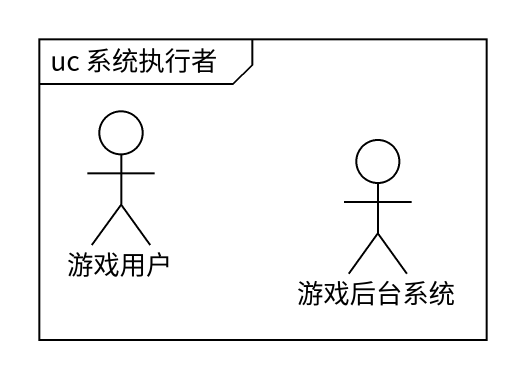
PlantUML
@startuml
mainframe uc 系统执行者
actor 游戏用户
actor 游戏后台系统
@enduml
